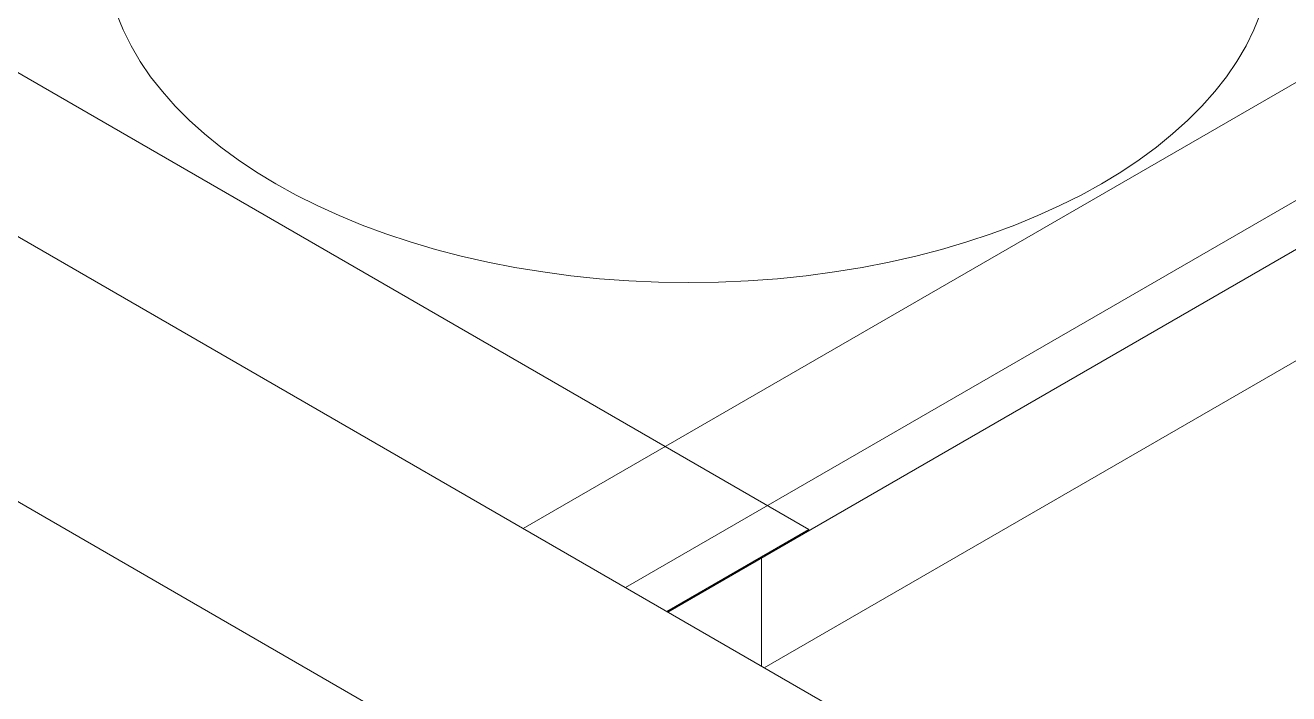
# Model space of a CAD drawing. Header units: millimetres. Extents: x -312439 to 477422, y -331570 to 212570.
# Drawn here: x 351412 to 353682, y 96536 to 97737 of the extents above; entities that cross this region are included whole.
import ezdxf

# ---------------------------------------------------------------- set-up
doc = ezdxf.new("R2010")
doc.units = ezdxf.units.MM

msp = doc.modelspace()

# ---------------------------------------------------------------- linework, layer by layer
at = {"color": 5, "linetype": 'Continuous', "lineweight": 0, "extrusion": (-1.11022e-16, 0.816497, 0.57735)}
for p, q in [((345219.038, 100449.277), (352916.798, 96004.973)), ((346500.836, 100185.255), (353122.923, 96361.991))]:
    msp.add_line(p, q, dxfattribs=at)
at = {"color": 3, "linetype": 'Continuous', "lineweight": 0, "extrusion": (-1.11022e-16, 0.816497, 0.57735)}
for p, q in [((348862.587, 99116.344), (352820.323, 96831.344)), ((354397.326, 98039.827), (352307.076, 96833.02)), ((354089.436, 97650.066), (352490.673, 96727.02)), ((354117.938, 97578.522), (352566.884, 96683.02)), ((354291.143, 97478.522), (352740.089, 96583.02)), ((352565.152, 96684.02), (352820.323, 96831.344)), ((352735.453, 96780.344), (352733.721, 96781.344)), ((352735.453, 96780.344), (352735.453, 96585.697))]:
    msp.add_line(p, q, dxfattribs=at)
at = {"color": 3, "linetype": 'Continuous', "lineweight": 0}
msp.add_ellipse((352604.122, 97880.36), major_axis=(-1048.768, 0), ratio=0.57735027, start_param=0, end_param=3.14159265, dxfattribs=at)

doc.saveas('drawing.dxf')
